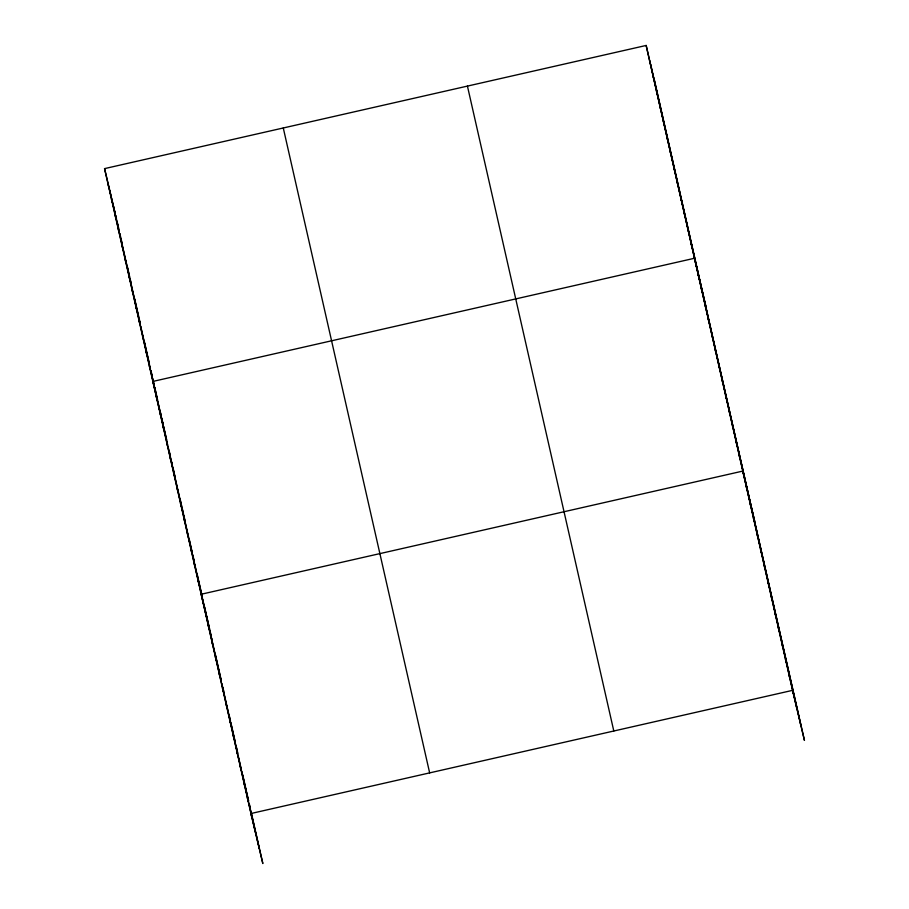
<?xml version="1.0" encoding="UTF-8"?>
<svg xmlns="http://www.w3.org/2000/svg" width="909" height="909" viewBox="0 0 909 909"><rect width="100%" height="100%" fill="white"/><g stroke="black" fill="none" stroke-linecap="round" stroke-linejoin="round"><path stroke-width="1.36" d="M251.702 816.782L104.558 168.62L646.163 45.45L804.442 740.38L792.534 690.363L250.918 813.532L262.837 863.55L250.986 811.339M649.617 60.653L650.389 63.903M653.06 75.856L653.832 79.106M656.514 91.059L657.287 94.309M659.968 106.251L660.741 109.512M663.411 121.454L664.184 124.715M666.865 136.657L667.638 139.918M670.308 151.86L671.092 155.109M673.762 167.063L674.535 170.313M677.216 182.266L677.989 185.516M680.659 197.469L681.443 200.719M684.113 212.661L684.886 215.922M687.568 227.864L688.34 231.125M691.01 243.067L691.794 246.328M706.384 308.287L694.465 258.27L152.86 381.439L158.564 405.425M697.919 273.473L698.691 276.722M701.362 288.676L702.134 291.925M704.816 303.879L705.589 307.128M708.27 319.07L709.043 322.331M711.713 334.273L712.486 337.534M715.167 349.476L715.94 352.737M718.61 364.679L719.394 367.929M722.064 379.882L722.837 383.132M725.518 395.085L726.291 398.335M728.961 410.289L729.745 413.538M732.415 425.48L733.188 428.741M735.87 440.683L736.642 443.944M739.312 455.886L740.096 459.147M754.686 521.107L742.767 471.089L201.162 594.259L207.627 621.426M746.323 486.747L747.096 490.008M749.88 502.416L750.652 505.665M753.425 518.073L754.209 521.334M756.981 533.742L757.765 536.992M760.538 549.4L761.31 552.649M764.094 565.057L764.867 568.318M767.65 580.726L768.423 583.976M771.207 596.384L771.98 599.645M774.763 612.052L775.536 615.302M778.309 627.71L779.093 630.96M781.865 643.367L782.638 646.629M785.421 659.036L786.194 662.286M788.978 674.694L789.751 677.955M104.558 168.62L109.512 189.436M109.762 190.492L111.273 196.855M111.534 197.912L113.284 205.264M113.523 206.298L114.023 208.354M114.511 210.411L115 212.467M115.738 215.558L116.466 218.637M108.001 183.823L108.773 187.084M111.455 199.026L112.227 202.287M114.909 214.229L115.682 217.478M118.352 229.432L119.124 232.681M121.806 244.635L122.579 247.884M125.249 259.838L126.033 263.087M128.703 275.029L129.476 278.29M132.157 290.232L132.93 293.493M135.6 305.435L136.384 308.696M139.054 320.638L139.827 323.888M142.508 335.841L143.281 339.091M145.951 351.044L146.735 354.294M149.406 366.247L150.178 369.497M158.825 406.493L159.575 409.675M159.836 410.732L160.336 412.845M160.586 413.913L162.325 421.174M162.563 422.208L163.052 424.264M163.54 426.321L164.04 428.378M156.303 396.642L157.075 399.903M159.757 411.845L160.529 415.106M163.2 427.048L163.984 430.298M166.654 442.251L167.426 445.501M170.108 457.454L170.881 460.704M173.551 472.657L174.335 475.907M177.005 487.849L177.778 491.11M180.459 503.052L181.232 506.313M183.902 518.255L184.686 521.516M187.356 533.458L188.129 536.708M190.81 548.661L191.583 551.911M194.253 563.864L195.026 567.114M197.708 579.067L198.48 582.317M208.138 623.551L208.638 625.665M208.888 626.733L210.127 631.937M210.865 635.027L211.354 637.084M211.604 638.107L212.342 641.197M208.263 625.585L209.036 628.846M211.82 641.254L212.592 644.504M215.376 656.912L216.149 660.161M218.933 672.569L219.705 675.83M222.489 688.238L223.262 691.488M226.034 703.896L226.818 707.157M229.591 719.564L230.375 722.814M233.147 735.222L233.92 738.472M236.704 750.879L237.476 754.14M240.26 766.548L241.033 769.798M243.817 782.206L244.589 785.467M247.373 797.875L248.146 801.124M654.4 80.037L800.772 724.939M650.617 64.141L796.977 709.043M646.163 45.45L793.307 693.612M467.431 86.094L613.802 731.006M283.278 127.976L429.65 772.889M117.409 222.785L118.67 228.318M119.92 233.84L122.113 243.521M127.135 265.633L131.214 283.597M134.657 298.8L136.861 308.469M137.168 309.855L140.304 323.672M144.383 341.636L149.406 363.748M150.974 370.656L152.223 376.178M152.848 378.951L154.11 384.473M154.735 387.234L157.552 399.676M160.064 410.732L161.325 416.265M161.95 419.026L163.2 424.548M163.825 427.321L166.654 439.751M169.165 450.807L170.415 456.341M171.676 461.863L172.301 464.624M172.926 467.396L175.119 477.066M180.141 499.177L184.845 519.903M189.231 539.253L192.367 553.07M192.685 554.456L193.935 559.978M197.389 575.181L202.412 597.293M204.605 606.973L205.854 612.496M206.491 615.257L207.741 620.79M208.366 623.551L209.627 629.085M209.934 630.46L211.195 635.993M215.444 654.719L221.364 680.83M222.853 687.352L223.739 691.272M229.068 714.758L230.545 721.291M230.841 722.587L234.102 736.949M234.397 738.256L234.988 740.869M236.476 747.391L237.658 752.607M242.692 774.798L245.066 785.24M245.362 786.546L245.953 789.16M246.544 791.762L248.623 800.897M249.214 803.511L250.395 808.737M112.796 203.207L119.374 232.227M119.693 233.613L120.318 236.374M120.942 239.135L123.147 248.816M123.454 250.191L129.419 276.45M130.044 279.222L133.18 293.039M133.498 294.414L136.941 309.617M137.259 311.003L138.509 316.525M139.134 319.298L140.395 324.82M140.702 326.206L150.428 369.043M150.746 370.429L154.189 385.632M154.507 387.007L157.643 400.824M157.961 402.21L167.676 445.046M167.995 446.433L174.892 476.839M175.21 478.214L181.482 505.858M181.8 507.233L183.05 512.767M183.675 515.528L184.936 521.062M185.243 522.436L188.697 537.639M189.004 539.026L192.14 552.842M192.776 555.604L202.184 597.065M202.491 598.452L205.945 613.643M206.263 615.029L209.4 628.846M209.695 630.153L221.239 681.057M221.841 683.67L226.875 705.85M227.17 707.157L230.431 721.519M230.727 722.825L233.988 737.176M234.283 738.483L234.874 741.096M235.465 743.71L237.828 754.14M238.124 755.447L241.385 769.809M241.68 771.116L244.941 785.467M245.237 786.774L248.498 801.136M249.089 803.738L259.156 848.12M109 187.311L112.137 201.128M112.455 202.514L129.396 277.131M129.703 278.518L167.654 445.74M167.972 447.114L194.946 565.966M195.253 567.341L202.162 597.747M202.468 599.133L237.601 753.913M237.897 755.209L255.372 832.224"/></g></svg>
